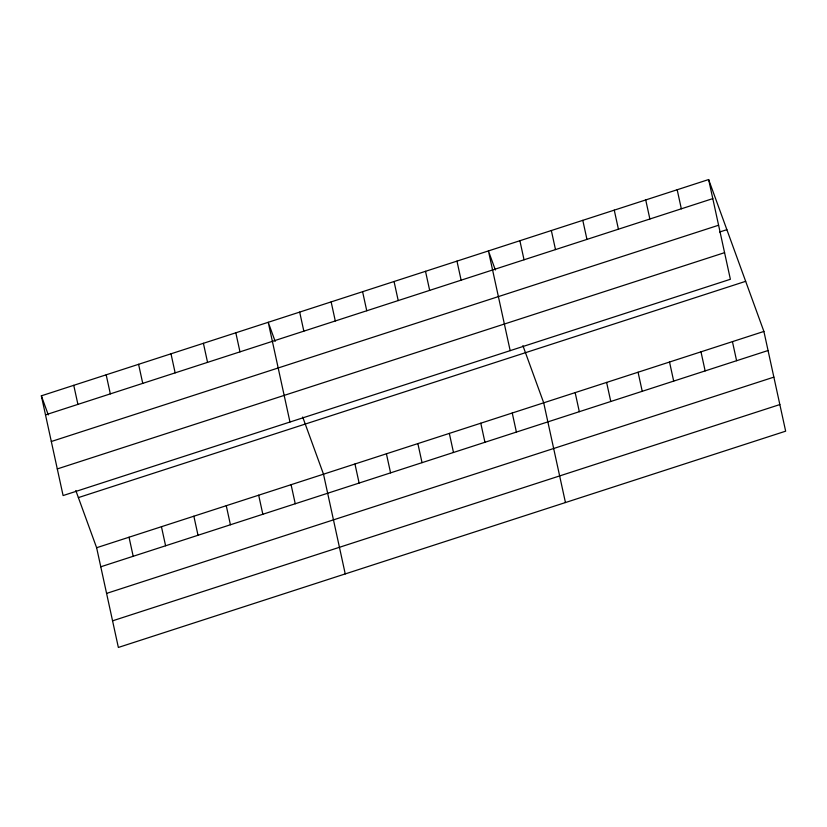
<?xml version="1.0" encoding="UTF-8"?>
<svg xmlns="http://www.w3.org/2000/svg" width="827" height="827" viewBox="0 0 827 827"><rect width="100%" height="100%" fill="white"/><g stroke="black" fill="none" stroke-linecap="round" stroke-linejoin="round"><path stroke-width="1.24" d="M708.636 179.552L730.375 279.278L63.1 495.559L41.35 395.823L708.636 179.552L763.9 331.441L785.65 431.177L118.364 647.448L96.625 547.722L75.815 490.545M45.506 414.885L712.791 198.614M51.315 441.504L718.591 225.233M719.614 232.025L726.871 229.679M57.29 468.93L724.576 252.659M78.379 497.596L745.665 281.325M96.625 547.722L763.9 331.441M100.78 566.784L768.066 350.514M106.58 593.404L773.865 377.133M112.565 620.829L779.851 404.558M495.373 270.015L488.426 250.922L510.176 350.648M522.902 345.645L543.701 402.811L565.451 502.547M275.174 341.386L268.227 322.292L289.967 422.018M302.692 417.015L323.502 474.181L345.241 573.917M41.35 395.823L48.297 414.916M732.443 341.644L736.599 360.706M677.179 189.745L681.334 208.807M700.986 351.837L705.142 370.899M645.722 199.938L649.877 219M669.529 362.03L673.685 381.092M614.254 210.13L618.42 229.203M638.072 372.233L642.228 391.295M582.797 220.333L586.953 239.396M606.615 382.425L610.771 401.488M551.34 230.526L555.496 249.589M575.158 392.618L579.313 411.681M519.883 240.719L524.039 259.781M512.244 413.014L516.399 432.076M456.969 261.115L461.125 280.177M480.787 423.207L484.942 442.269M425.512 271.308L429.668 290.37M449.33 433.4L453.485 452.462M394.055 281.5L398.211 300.573M417.873 443.603L422.028 462.665M362.598 291.704L366.754 310.766M386.416 453.796L390.571 472.858M331.141 301.896L335.297 320.959M354.959 463.988L359.114 483.051M299.684 312.089L303.84 331.151M291.083 484.694L295.249 503.757M235.819 332.795L239.975 351.857M258.675 495.197L262.831 514.26M203.401 343.298L207.556 362.36M226.267 505.7L230.423 524.763M170.993 353.801L175.148 372.863M193.859 516.203L198.015 535.265M138.585 364.304L142.74 383.366M161.441 526.706L165.596 545.768M106.176 374.807L110.332 393.879M129.033 537.209L133.188 556.282M73.758 385.32L77.914 404.382"/></g></svg>
